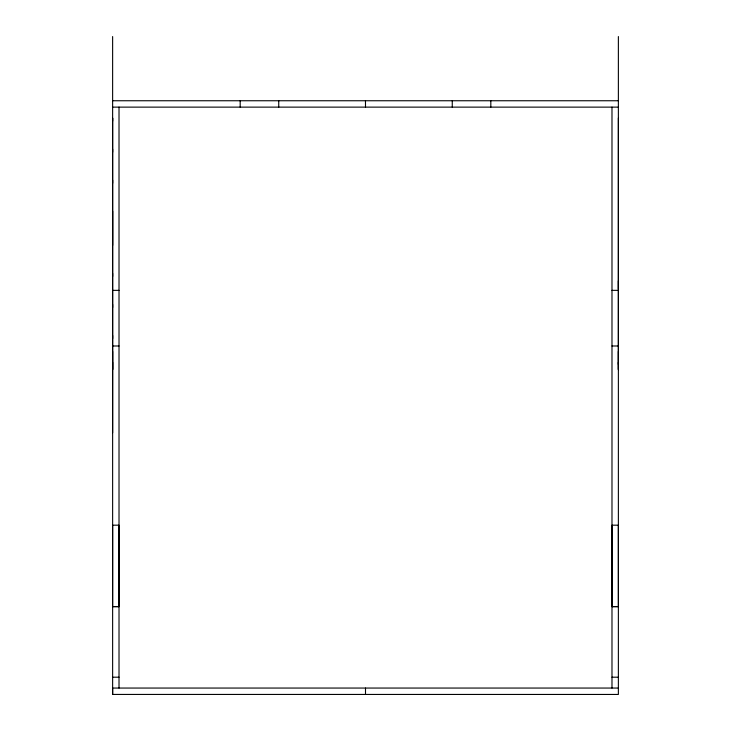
<?xml version="1.0" encoding="UTF-8"?>
<svg xmlns="http://www.w3.org/2000/svg" width="731" height="731" viewBox="0 0 731 731"><rect width="100%" height="100%" fill="white"/><g stroke="black" fill="none" stroke-linecap="round" stroke-linejoin="round"><path stroke-width="1.1" d="M112.611 606.62L112.629 525.178L119.016 525.178L118.998 606.62L112.592 606.62L119.016 606.62M112.629 432.88L112.647 335.474M112.629 362.302L112.647 369.648L112.638 351.447M112.647 338.59L112.629 117.993L112.647 121.118M618.371 118.002L618.371 369.648L618.362 351.447M618.362 364.413L618.371 362.302M365.473 100.759L365.5 107.128M112.638 689.013L112.647 694.432L618.371 694.45L618.371 36.55M112.638 694.45L112.629 36.55M112.629 100.75L618.371 100.75M112.629 107.128L618.371 107.128M112.629 290.353L119.016 290.353M611.984 290.353L618.371 290.353M112.629 345.991L119.016 345.991M611.984 345.991L618.371 345.991M612.002 606.62L618.408 606.62L618.371 525.178L611.984 525.178L612.002 606.62L618.389 606.62M112.629 677.198L119.016 677.198M611.984 677.198L618.371 677.198M112.629 688.054L618.371 688.054M112.629 149.069L112.647 152.185M112.629 180.137L112.647 183.253M112.629 273.339L112.647 276.446M112.629 304.407L112.647 307.523M618.371 280.868L618.371 288.727M611.984 107.128L611.984 688.054M490.821 100.741L490.821 107.128M452.261 100.741L452.261 107.128M365.5 688.054L365.5 694.45M278.739 100.741L278.739 107.128M240.179 100.741L240.179 107.128M119.016 107.128L119.016 688.054M112.647 211.204L112.647 245.378"/></g></svg>
